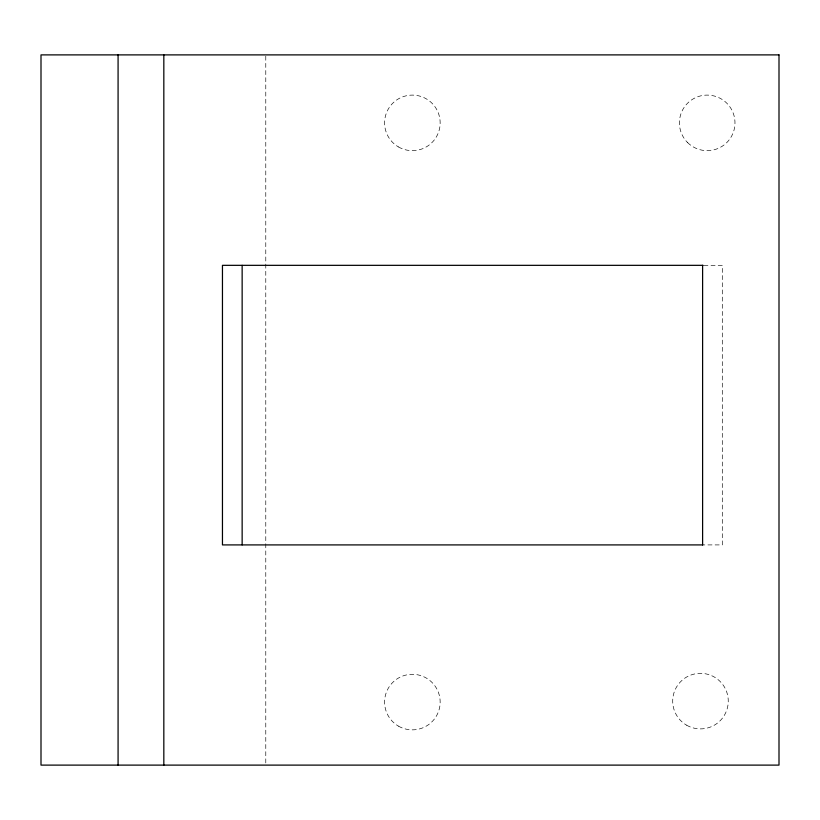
<?xml version="1.0" encoding="UTF-8"?>
<svg xmlns="http://www.w3.org/2000/svg" width="820" height="820" viewBox="0 0 820 820"><rect width="100%" height="100%" fill="white"/><g stroke="black" fill="none" stroke-linecap="round" stroke-linejoin="round"><path stroke-width="0.61" stroke-dasharray="4.1 3.07" d="M703.837 265.332L722.297 265.332L722.297 544.91L703.837 544.91M265.782 56.17L265.782 763.83M686.586 725.177A27.788 27.788 0 0 0 728.262 701.12A27.788 27.788 0 0 0 686.586 677.053A27.788 27.788 0 0 0 686.586 725.177M398.479 726.141A27.788 27.788 0 0 0 440.155 702.084A27.788 27.788 0 0 0 398.479 678.017A27.788 27.788 0 0 0 398.479 726.141M398.479 146.944A27.788 27.788 0 0 0 440.155 122.877A27.788 27.788 0 0 0 398.479 98.82A27.788 27.788 0 0 0 398.479 146.944M687.549 142.526A27.788 27.788 0 0 0 734.033 130.072A27.788 27.788 0 0 0 700.003 96.042A27.788 27.788 0 0 0 687.549 142.526"/><path stroke-width="1.23" d="M703.088 265.332L222.456 265.332L222.456 544.91L703.088 544.91M702.607 265.332L702.607 544.91M242.146 265.332L242.146 544.91M163.826 54.889L163.826 765.111M118.08 54.889L118.08 765.111M779 54.889L41 54.889L41 765.111L779 765.111L779 54.889"/></g></svg>
